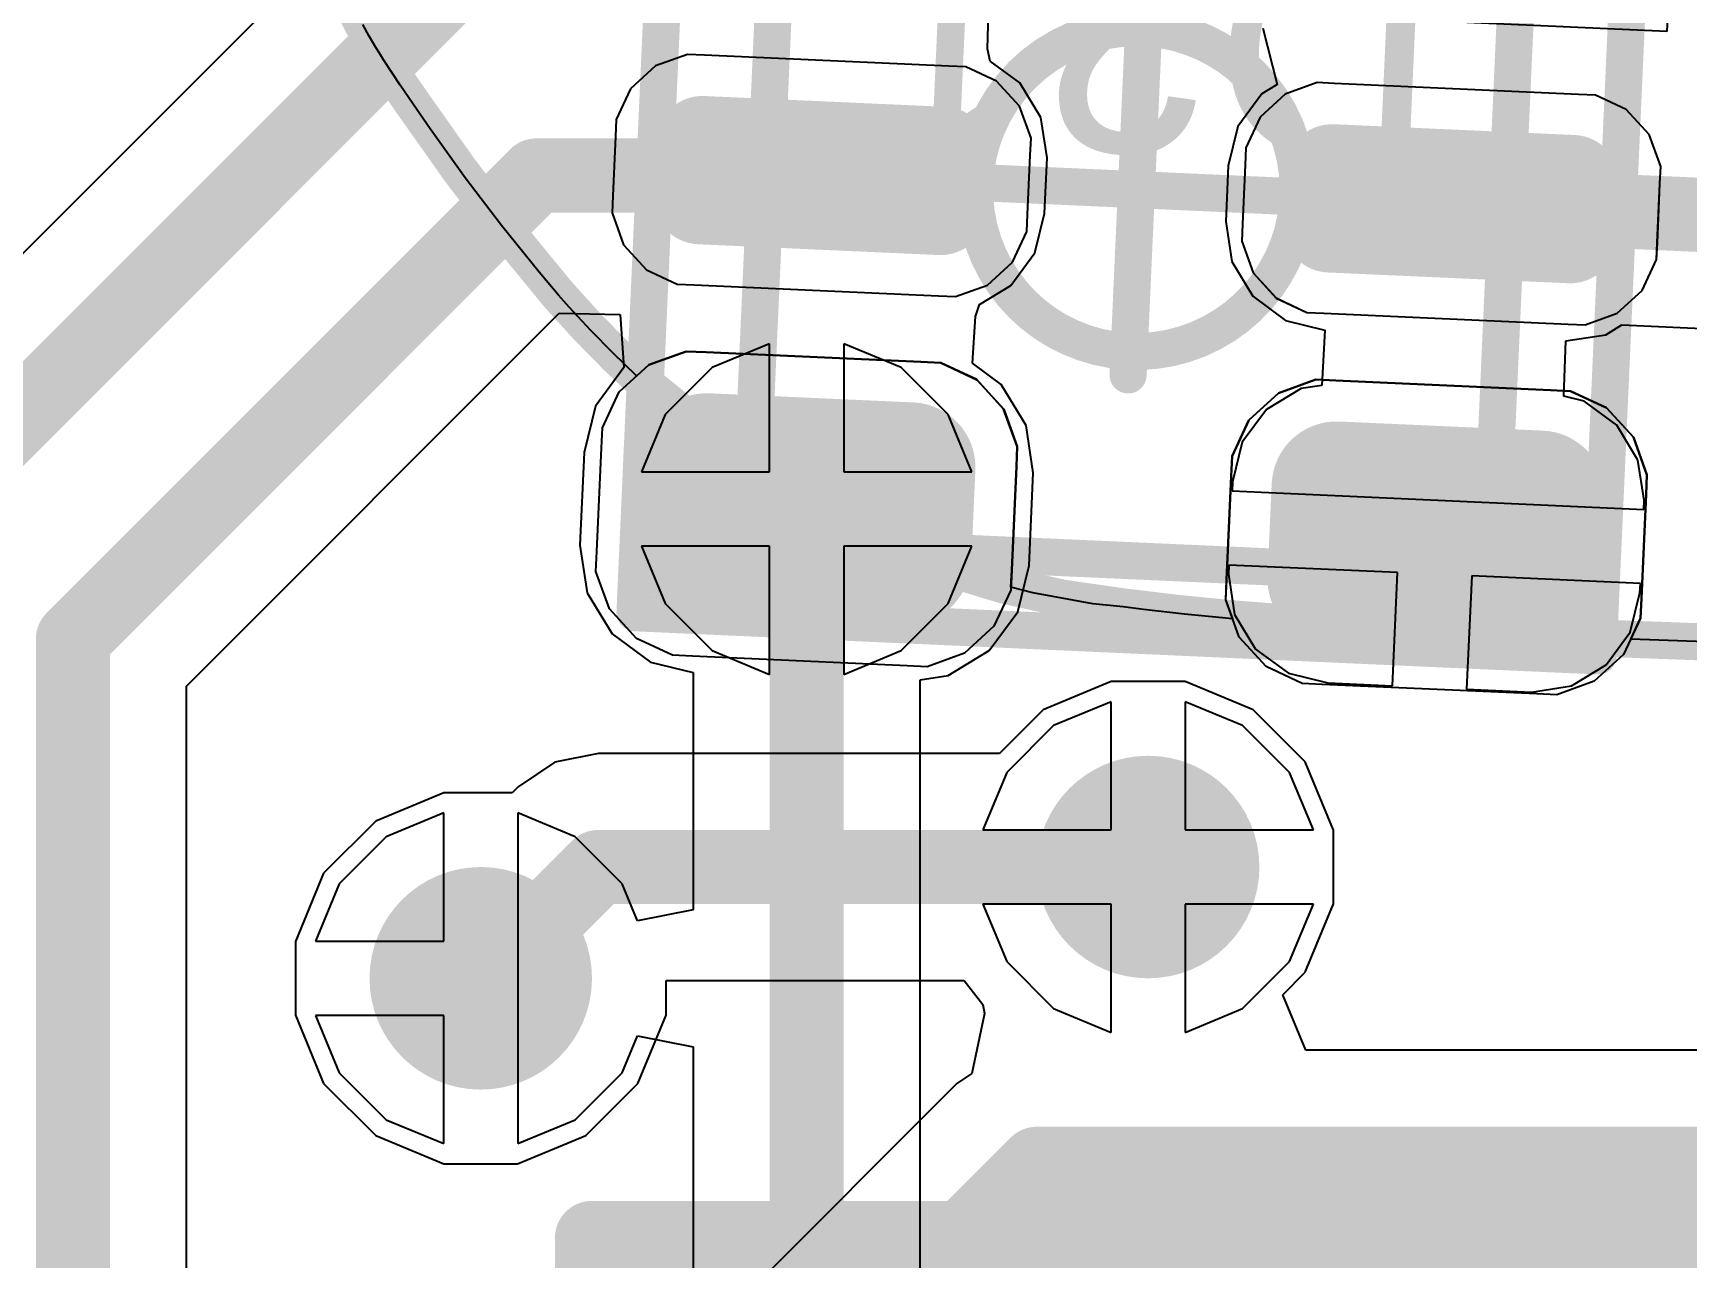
# Model space of a CAD drawing. Header units: inches. Extents: x -52 to 109, y 0 to 35.
# Drawn here: x 24.093 to 28.553, y 13.546 to 16.848 of the extents above; entities that cross this region are included whole.
import ezdxf

# ---------------------------------------------------------------- set-up
doc = ezdxf.new("R2010")
doc.units = ezdxf.units.IN
for name, color, linetype in [('Bottom Courtyard', 56, 'Continuous'), ('Bottom Layer', 5, 'Continuous'), ('Mechanical 1', 6, 'Continuous'), ('Mechanical 4', 56, 'Continuous'), ('Top Component Outline', 56, 'Continuous'), ('Top Courtyard', 56, 'Continuous'), ('Top Layer', 1, 'Continuous'), ('Top Overlay', 2, 'Continuous'), ('Top Paste', 8, 'Continuous'), ('Top Solder', 216, 'Continuous'), ('Via Holes', 16, 'Continuous')]:
    doc.layers.add(name, color=color, linetype=linetype)
doc.styles.add('Arial', font='', dxfattribs={"height": 0.2})
doc.styles.get('Arial').set_extended_font_data('Arial')

# ---------------------------------------------------------------- blocks, each defined once
blk = doc.blocks.new('APA_RGB_LED_2020_354')
at = {"layer": 'Top Layer'}
h = blk.add_hatch(color=1, dxfattribs=at)
edge = h.paths.add_edge_path()
edge.add_arc((-1.125, 1.025), 0.125, 90, 180)
edge.add_line((-1.25, 1.025), (-1.25, 0.775))
edge.add_arc((-1.125, 0.775), 0.125, 180, 270)
edge.add_line((-1.125, 0.65), (-0.575, 0.65))
edge.add_arc((-0.575, 0.775), 0.125, 270, 360)
edge.add_line((-0.45, 0.775), (-0.45, 1.025))
edge.add_arc((-0.575, 1.025), 0.125, 0, 90)
edge.add_line((-0.575, 1.15), (-1.125, 1.15))
h = blk.add_hatch(color=1, dxfattribs=at)
edge = h.paths.add_edge_path()
edge.add_arc((0.575, 1.025), 0.125, 90, 180)
edge.add_line((0.45, 1.025), (0.45, 0.775))
edge.add_arc((0.575, 0.775), 0.125, 180, 270)
edge.add_line((0.575, 0.65), (1.125, 0.65))
edge.add_arc((1.125, 0.775), 0.125, 270, 360)
edge.add_line((1.25, 0.775), (1.25, 1.025))
edge.add_arc((1.125, 1.025), 0.125, 0, 90)
edge.add_line((1.125, 1.15), (0.575, 1.15))
h = blk.add_hatch(color=1, dxfattribs=at)
edge = h.paths.add_edge_path()
edge.add_arc((-1.175, 0.075), 0.075, 90, 180)
edge.add_line((-1.25, 0.075), (-1.25, -0.075))
edge.add_arc((-1.175, -0.075), 0.075, 180, 270)
edge.add_line((-1.175, -0.15), (-0.525, -0.15))
edge.add_arc((-0.525, -0.075), 0.075, 270, 360)
edge.add_line((-0.45, -0.075), (-0.45, 0.075))
edge.add_arc((-0.525, 0.075), 0.075, 0, 90)
edge.add_line((-0.525, 0.15), (-1.175, 0.15))
h = blk.add_hatch(color=1, dxfattribs=at)
edge = h.paths.add_edge_path()
edge.add_arc((0.525, 0.075), 0.075, 90, 180)
edge.add_line((0.45, 0.075), (0.45, -0.075))
edge.add_arc((0.525, -0.075), 0.075, 180, 270)
edge.add_line((0.525, -0.15), (1.175, -0.15))
edge.add_arc((1.175, -0.075), 0.075, 270, 360)
edge.add_line((1.25, -0.075), (1.25, 0.075))
edge.add_arc((1.175, 0.075), 0.075, 0, 90)
edge.add_line((1.175, 0.15), (0.525, 0.15))
blk.add_hatch(color=1, dxfattribs=at).paths.add_polyline_path([(-1.25, -0.65), (-0.45, -0.65), (-0.45, -1.15), (-1.25, -1.15)])
h = blk.add_hatch(color=1, dxfattribs=at)
edge = h.paths.add_edge_path()
edge.add_arc((0.575, -0.775), 0.125, 90, 180)
edge.add_line((0.45, -0.775), (0.45, -1.025))
edge.add_arc((0.575, -1.025), 0.125, 180, 270)
edge.add_line((0.575, -1.15), (1.125, -1.15))
edge.add_arc((1.125, -1.025), 0.125, 270, 360)
edge.add_line((1.25, -1.025), (1.25, -0.775))
edge.add_arc((1.125, -0.775), 0.125, 0, 90)
edge.add_line((1.125, -0.65), (0.575, -0.65))
at = {"layer": 'Top Paste'}
h = blk.add_hatch(color=8, dxfattribs=at)
edge = h.paths.add_edge_path()
edge.add_arc((-1.125, 1.025), 0.125, 90, 180)
edge.add_line((-1.25, 1.025), (-1.25, 0.775))
edge.add_arc((-1.125, 0.775), 0.125, 180, 270)
edge.add_line((-1.125, 0.65), (-0.575, 0.65))
edge.add_arc((-0.575, 0.775), 0.125, 270, 360)
edge.add_line((-0.45, 0.775), (-0.45, 1.025))
edge.add_arc((-0.575, 1.025), 0.125, 0, 90)
edge.add_line((-0.575, 1.15), (-1.125, 1.15))
h = blk.add_hatch(color=8, dxfattribs=at)
edge = h.paths.add_edge_path()
edge.add_arc((0.575, 1.025), 0.125, 90, 180)
edge.add_line((0.45, 1.025), (0.45, 0.775))
edge.add_arc((0.575, 0.775), 0.125, 180, 270)
edge.add_line((0.575, 0.65), (1.125, 0.65))
edge.add_arc((1.125, 0.775), 0.125, 270, 360)
edge.add_line((1.25, 0.775), (1.25, 1.025))
edge.add_arc((1.125, 1.025), 0.125, 0, 90)
edge.add_line((1.125, 1.15), (0.575, 1.15))
h = blk.add_hatch(color=8, dxfattribs=at)
edge = h.paths.add_edge_path()
edge.add_arc((-1.175, 0.075), 0.075, 90, 180)
edge.add_line((-1.25, 0.075), (-1.25, -0.075))
edge.add_arc((-1.175, -0.075), 0.075, 180, 270)
edge.add_line((-1.175, -0.15), (-0.525, -0.15))
edge.add_arc((-0.525, -0.075), 0.075, 270, 360)
edge.add_line((-0.45, -0.075), (-0.45, 0.075))
edge.add_arc((-0.525, 0.075), 0.075, 0, 90)
edge.add_line((-0.525, 0.15), (-1.175, 0.15))
h = blk.add_hatch(color=8, dxfattribs=at)
edge = h.paths.add_edge_path()
edge.add_arc((0.525, 0.075), 0.075, 90, 180)
edge.add_line((0.45, 0.075), (0.45, -0.075))
edge.add_arc((0.525, -0.075), 0.075, 180, 270)
edge.add_line((0.525, -0.15), (1.175, -0.15))
edge.add_arc((1.175, -0.075), 0.075, 270, 360)
edge.add_line((1.25, -0.075), (1.25, 0.075))
edge.add_arc((1.175, 0.075), 0.075, 0, 90)
edge.add_line((1.175, 0.15), (0.525, 0.15))
blk.add_hatch(color=8, dxfattribs=at).paths.add_polyline_path([(-1.25, -0.65), (-0.45, -0.65), (-0.45, -1.15), (-1.25, -1.15)])
h = blk.add_hatch(color=8, dxfattribs=at)
edge = h.paths.add_edge_path()
edge.add_arc((0.575, -0.775), 0.125, 90, 180)
edge.add_line((0.45, -0.775), (0.45, -1.025))
edge.add_arc((0.575, -1.025), 0.125, 180, 270)
edge.add_line((0.575, -1.15), (1.125, -1.15))
edge.add_arc((1.125, -1.025), 0.125, 270, 360)
edge.add_line((1.25, -1.025), (1.25, -0.775))
edge.add_arc((1.125, -0.775), 0.125, 0, 90)
edge.add_line((1.125, -0.65), (0.575, -0.65))
at = {"layer": 'Top Solder'}
h = blk.add_hatch(color=216, dxfattribs=at)
edge = h.paths.add_edge_path()
edge.add_arc((-1.125, 1.025), 0.175, 90, 180)
edge.add_line((-1.3, 1.025), (-1.3, 0.775))
edge.add_arc((-1.125, 0.775), 0.175, 180, 270)
edge.add_line((-1.125, 0.6), (-0.575, 0.6))
edge.add_arc((-0.575, 0.775), 0.175, 270, 360)
edge.add_line((-0.4, 0.775), (-0.4, 1.025))
edge.add_arc((-0.575, 1.025), 0.175, 0, 90)
edge.add_line((-0.575, 1.2), (-1.125, 1.2))
h = blk.add_hatch(color=216, dxfattribs=at)
edge = h.paths.add_edge_path()
edge.add_arc((0.575, 1.025), 0.175, 90, 180)
edge.add_line((0.4, 1.025), (0.4, 0.775))
edge.add_arc((0.575, 0.775), 0.175, 180, 270)
edge.add_line((0.575, 0.6), (1.125, 0.6))
edge.add_arc((1.125, 0.775), 0.175, 270, 360)
edge.add_line((1.3, 0.775), (1.3, 1.025))
edge.add_arc((1.125, 1.025), 0.175, 0, 90)
edge.add_line((1.125, 1.2), (0.575, 1.2))
h = blk.add_hatch(color=216, dxfattribs=at)
edge = h.paths.add_edge_path()
edge.add_arc((-1.175, 0.075), 0.125, 90, 180)
edge.add_line((-1.3, 0.075), (-1.3, -0.075))
edge.add_arc((-1.175, -0.075), 0.125, 180, 270)
edge.add_line((-1.175, -0.2), (-0.525, -0.2))
edge.add_arc((-0.525, -0.075), 0.125, 270, 360)
edge.add_line((-0.4, -0.075), (-0.4, 0.075))
edge.add_arc((-0.525, 0.075), 0.125, 0, 90)
edge.add_line((-0.525, 0.2), (-1.175, 0.2))
h = blk.add_hatch(color=216, dxfattribs=at)
edge = h.paths.add_edge_path()
edge.add_arc((0.525, 0.075), 0.125, 90, 180)
edge.add_line((0.4, 0.075), (0.4, -0.075))
edge.add_arc((0.525, -0.075), 0.125, 180, 270)
edge.add_line((0.525, -0.2), (1.175, -0.2))
edge.add_arc((1.175, -0.075), 0.125, 270, 360)
edge.add_line((1.3, -0.075), (1.3, 0.075))
edge.add_arc((1.175, 0.075), 0.125, 0, 90)
edge.add_line((1.175, 0.2), (0.525, 0.2))
blk.add_hatch(color=216, dxfattribs=at).paths.add_polyline_path([(-1.3, -0.6), (-0.4, -0.6), (-0.4, -1.2), (-1.3, -1.2)])
h = blk.add_hatch(color=216, dxfattribs=at)
edge = h.paths.add_edge_path()
edge.add_arc((0.575, -0.775), 0.175, 90, 180)
edge.add_line((0.4, -0.775), (0.4, -1.025))
edge.add_arc((0.575, -1.025), 0.175, 180, 270)
edge.add_line((0.575, -1.2), (1.125, -1.2))
edge.add_arc((1.125, -1.025), 0.175, 270, 360)
edge.add_line((1.3, -1.025), (1.3, -0.775))
edge.add_arc((1.125, -0.775), 0.175, 0, 90)
edge.add_line((1.125, -0.6), (0.575, -0.6))
at = {"layer": 'Top Component Outline'}
for points in [[(1, 1, 0.1, 0.1, 0), (-1, 1, 0.1, 0.1, 0)], [(-1, 1, 0.1, 0.1, 0), (-1, -1, 0.1, 0.1, 0)], [(1, 1, 0.1, 0.1, 0), (1, -1, 0.1, 0.1, 0)], [(1, -1, 0.1, 0.1, 0), (-1, -1, 0.1, 0.1, 0)]]:
    blk.add_lwpolyline(points, format="xyseb", dxfattribs=at)
for points in [[(-1.025, 1, 0.05, 0.05, 1), (-0.975, 1, 0.05, 0.05, 1)], [(-1.025, 1, 0.05, 0.05, 1), (-0.975, 1, 0.05, 0.05, 1)], [(0.975, 1, 0.05, 0.05, 1), (1.025, 1, 0.05, 0.05, 1)], [(0.975, 1, 0.05, 0.05, 1), (1.025, 1, 0.05, 0.05, 1)], [(-1.025, -1, 0.05, 0.05, 1), (-0.975, -1, 0.05, 0.05, 1)], [(-1.025, -1, 0.05, 0.05, 1), (-0.975, -1, 0.05, 0.05, 1)], [(0.975, -1, 0.05, 0.05, 1), (1.025, -1, 0.05, 0.05, 1)], [(0.975, -1, 0.05, 0.05, 1), (1.025, -1, 0.05, 0.05, 1)]]:
    blk.add_lwpolyline(points, format="xyseb", close=True, dxfattribs=at)
at = {"layer": 'Top Courtyard'}
for points in [[(-1.3, 1.2, 0.1, 0.1, 0), (-1.3, -1.2, 0.1, 0.1, 0)], [(1.3, 1.2, 0.1, 0.1, 0), (-1.3, 1.2, 0.1, 0.1, 0)], [(1.3, 1.2, 0.1, 0.1, 0), (1.3, -1.2, 0.1, 0.1, 0)], [(0, 0.5, 0.1, 0.1, 0), (0, -0.5, 0.1, 0.1, 0)], [(0.5, 0, 0.1, 0.1, 0), (-0.5, 0, 0.1, 0.1, 0)], [(1.3, -1.2, 0.1, 0.1, 0), (-1.3, -1.2, 0.1, 0.1, 0)]]:
    blk.add_lwpolyline(points, format="xyseb", dxfattribs=at)
for points in [[(-1.325, 1.2, 0.05, 0.05, 1), (-1.275, 1.2, 0.05, 0.05, 1)], [(-1.325, 1.2, 0.05, 0.05, 1), (-1.275, 1.2, 0.05, 0.05, 1)], [(1.275, 1.2, 0.05, 0.05, 1), (1.325, 1.2, 0.05, 0.05, 1)], [(1.275, 1.2, 0.05, 0.05, 1), (1.325, 1.2, 0.05, 0.05, 1)], [(-0.025, 0.5, 0.05, 0.05, 1), (0.025, 0.5, 0.05, 0.05, 1)], [(-0.525, 0, 0.05, 0.05, 1), (-0.475, 0, 0.05, 0.05, 1)], [(0.475, 0, 0.05, 0.05, 1), (0.525, 0, 0.05, 0.05, 1)], [(-0.025, -0.5, 0.05, 0.05, 1), (0.025, -0.5, 0.05, 0.05, 1)], [(-1.325, -1.2, 0.05, 0.05, 1), (-1.275, -1.2, 0.05, 0.05, 1)], [(-1.325, -1.2, 0.05, 0.05, 1), (-1.275, -1.2, 0.05, 0.05, 1)], [(1.275, -1.2, 0.05, 0.05, 1), (1.325, -1.2, 0.05, 0.05, 1)], [(1.275, -1.2, 0.05, 0.05, 1), (1.325, -1.2, 0.05, 0.05, 1)]]:
    blk.add_lwpolyline(points, format="xyseb", close=True, dxfattribs=at)
at = {"layer": 'Top Overlay'}
for p, q in [((-1.2929, 1.2689), (-1.1937, 1.31)), ((-1.1937, 1.31), (-1.14, 1.31)), ((-1.14, 1.31), (-1.14, 1.31)), ((-1.14, 1.31), (-0.56, 1.31)), ((-0.56, 1.31), (-0.5063, 1.31)), ((-0.5063, 1.31), (-0.4071, 1.2689)), ((0.4071, 1.2689), (0.5063, 1.31)), ((0.5063, 1.31), (0.56, 1.31)), ((0.56, 1.31), (0.56, 1.31)), ((0.56, 1.31), (1.14, 1.31)), ((1.14, 1.31), (1.1937, 1.31)), ((1.1937, 1.31), (1.2929, 1.2689)), ((-1.3689, 1.1929), (-1.2929, 1.2689)), ((-0.4071, 1.2689), (-0.3311, 1.1929)), ((0.3311, 1.1929), (0.4071, 1.2689)), ((1.2929, 1.2689), (1.3689, 1.1929)), ((-1.41, 1.0937), (-1.3689, 1.1929)), ((-0.3311, 1.1929), (-0.29, 1.0937)), ((0.29, 1.0937), (0.3311, 1.1929)), ((1.3689, 1.1929), (1.41, 1.0937)), ((-1.41, 1.04), (-1.41, 1.0937)), ((-0.29, 1.0937), (-0.29, 1.04)), ((0.29, 1.04), (0.29, 1.0937)), ((1.41, 1.0937), (1.41, 1.04)), ((-1.41, 0.76), (-1.41, 1.04)), ((-0.29, 1.04), (-0.29, 1.04)), ((-0.29, 1.04), (-0.29, 0.76)), ((0.29, 0.76), (0.29, 1.04)), ((1.41, 1.04), (1.41, 1.04)), ((1.41, 1.04), (1.41, 0.76)), ((-1.41, 0.76), (-1.41, 0.76)), ((-1.41, 0.7063), (-1.41, 0.76)), ((-0.29, 0.76), (-0.29, 0.7063)), ((0.29, 0.76), (0.29, 0.76)), ((0.29, 0.7063), (0.29, 0.76)), ((1.41, 0.76), (1.41, 0.7063)), ((-1.3689, 0.6071), (-1.41, 0.7063)), ((-0.29, 0.7063), (-0.3311, 0.6071)), ((0.3311, 0.6071), (0.29, 0.7063)), ((1.41, 0.7063), (1.3689, 0.6071)), ((-1.2929, 0.5311), (-1.3689, 0.6071)), ((-0.3311, 0.6071), (-0.4071, 0.5311)), ((0.4071, 0.5311), (0.3311, 0.6071)), ((1.3689, 0.6071), (1.2929, 0.5311)), ((-1.1937, 0.49), (-1.2929, 0.5311)), ((-0.4071, 0.5311), (-0.5063, 0.49)), ((0.5063, 0.49), (0.4071, 0.5311)), ((1.2929, 0.5311), (1.1937, 0.49)), ((-1.14, 0.49), (-1.1937, 0.49)), ((-0.56, 0.49), (-1.14, 0.49)), ((-0.5063, 0.49), (-0.56, 0.49)), ((-0.56, 0.49), (-0.56, 0.49)), ((0.56, 0.49), (0.5063, 0.49)), ((1.14, 0.49), (0.56, 0.49)), ((1.1937, 0.49), (1.14, 0.49)), ((1.14, 0.49), (1.14, 0.49)), ((-1.3103, 0.275), (-1.375, 0.2103)), ((-1.2258, 0.31), (-1.3103, 0.275)), ((-1.18, 0.31), (-1.2258, 0.31)), ((-0.52, 0.31), (-1.18, 0.31)), ((-0.4742, 0.31), (-0.52, 0.31)), ((-0.52, 0.31), (-0.52, 0.31)), ((-0.3897, 0.275), (-0.4742, 0.31)), ((-0.325, 0.2103), (-0.3897, 0.275)), ((0.3897, 0.275), (0.325, 0.2103)), ((0.4743, 0.31), (0.3897, 0.275)), ((0.52, 0.31), (0.4743, 0.31)), ((1.18, 0.31), (0.52, 0.31)), ((1.2258, 0.31), (1.18, 0.31)), ((1.18, 0.31), (1.18, 0.31)), ((1.3103, 0.275), (1.2258, 0.31)), ((1.375, 0.2103), (1.3103, 0.275)), ((-1.375, 0.2103), (-1.41, 0.1258)), ((-0.29, 0.1258), (-0.325, 0.2103)), ((0.325, 0.2103), (0.29, 0.1258)), ((1.41, 0.1258), (1.375, 0.2103)), ((-1.41, 0.1258), (-1.41, 0.08)), ((-0.29, 0.08), (-0.29, 0.1258)), ((0.29, 0.1258), (0.29, 0.08)), ((1.41, 0.08), (1.41, 0.1258)), ((-1.41, 0.08), (-1.41, -0.08)), ((-1.41, 0.08), (-1.41, 0.08)), ((-0.29, -0.08), (-0.29, 0.08)), ((0.29, 0.08), (0.29, -0.08)), ((0.29, 0.08), (0.29, 0.08)), ((1.41, -0.08), (1.41, 0.08)), ((-1.41, -0.08), (-1.41, -0.1257)), ((-0.29, -0.1257), (-0.29, -0.08)), ((-0.29, -0.08), (-0.29, -0.08)), ((0.29, -0.08), (0.29, -0.1257)), ((1.41, -0.1257), (1.41, -0.08)), ((1.41, -0.08), (1.41, -0.08)), ((-1.41, -0.1257), (-1.375, -0.2103)), ((-0.325, -0.2103), (-0.29, -0.1257)), ((0.29, -0.1257), (0.325, -0.2103)), ((1.375, -0.2103), (1.41, -0.1257)), ((-1.375, -0.2103), (-1.3103, -0.275)), ((-0.3897, -0.275), (-0.325, -0.2103)), ((0.325, -0.2103), (0.3897, -0.275)), ((1.3103, -0.275), (1.375, -0.2103)), ((-1.3103, -0.275), (-1.2258, -0.31)), ((-1.2258, -0.31), (-1.18, -0.31)), ((-1.18, -0.31), (-1.18, -0.31)), ((-1.18, -0.31), (-0.52, -0.31)), ((-0.52, -0.31), (-0.4742, -0.31)), ((-0.4742, -0.31), (-0.3897, -0.275)), ((0.3897, -0.275), (0.4743, -0.31)), ((0.4743, -0.31), (0.52, -0.31)), ((0.52, -0.31), (0.52, -0.31)), ((0.52, -0.31), (1.18, -0.31)), ((1.18, -0.31), (1.2258, -0.31)), ((1.2258, -0.31), (1.3103, -0.275)), ((-1.41, -1.31), (-1.41, -0.49)), ((-1.41, -0.49), (-0.29, -0.49)), ((-0.29, -0.49), (-0.29, -1.31)), ((0.4071, -0.5311), (0.5063, -0.49)), ((0.5063, -0.49), (0.56, -0.49)), ((0.56, -0.49), (0.56, -0.49)), ((0.56, -0.49), (1.14, -0.49)), ((1.14, -0.49), (1.1937, -0.49)), ((1.1937, -0.49), (1.2929, -0.5311)), ((0.3311, -0.6071), (0.4071, -0.5311)), ((1.2929, -0.5311), (1.3689, -0.6071)), ((0.29, -0.7063), (0.3311, -0.6071)), ((1.3689, -0.6071), (1.41, -0.7063)), ((0.29, -0.76), (0.29, -0.7063)), ((1.41, -0.7063), (1.41, -0.76)), ((0.29, -1.04), (0.29, -0.76)), ((1.41, -0.76), (1.41, -0.76)), ((1.41, -0.76), (1.41, -1.04)), ((0.29, -1.04), (0.29, -1.04)), ((0.29, -1.0937), (0.29, -1.04)), ((1.41, -1.04), (1.41, -1.0937)), ((0.3311, -1.1929), (0.29, -1.0937)), ((1.41, -1.0937), (1.3689, -1.1929)), ((0.4071, -1.2689), (0.3311, -1.1929)), ((1.3689, -1.1929), (1.2929, -1.2689)), ((0.5063, -1.31), (0.4071, -1.2689)), ((1.2929, -1.2689), (1.1937, -1.31)), ((-0.29, -1.31), (-1.41, -1.31)), ((0.56, -1.31), (0.5063, -1.31)), ((1.14, -1.31), (0.56, -1.31)), ((1.1937, -1.31), (1.14, -1.31)), ((1.14, -1.31), (1.14, -1.31))]:
    blk.add_line(p, q, dxfattribs=at)
at = {"layer": 'Top Courtyard', "style": 'Arial'}
blk.add_text('D21', height=0.6, dxfattribs=at).set_placement((-0.8, -0.7))
blk = doc.blocks.new('SMDHDRV10P127_2X5_615X330X560B_B_448')
at = {"layer": 'Bottom Courtyard'}
for points in [[(-3.5, -4.5, 0.2, 0.2, 0), (-3.5, 4.5, 0.2, 0.2, 0)], [(3.5, -4.5, 0.2, 0.2, 0), (-3.5, -4.5, 0.2, 0.2, 0)]]:
    blk.add_lwpolyline(points, format="xyseb", dxfattribs=at)
blk.add_lwpolyline([(-3.55, -4.5, 0.1, 0.1, 1), (-3.45, -4.5, 0.1, 0.1, 1)], format="xyseb", close=True, dxfattribs=at)
blk.add_lwpolyline([(-3.55, -4.5, 0.1, 0.1, 1), (-3.45, -4.5, 0.1, 0.1, 1)], format="xyseb", close=True, dxfattribs=at)

msp = doc.modelspace()

# ---------------------------------------------------------------- hatches: boundary and pattern name
at = {"layer": 'Bottom Layer'}
h = msp.add_hatch(color=5, dxfattribs=at)
edge = h.paths.add_edge_path()
edge.add_arc((26.1789, 15.5652), 0.3, 0, 360)
h = msp.add_hatch(color=5, dxfattribs=at)
edge = h.paths.add_edge_path()
edge.add_arc((27.1, 14.6), 0.3, 0, 360)
h = msp.add_hatch(color=5, dxfattribs=at)
edge = h.paths.add_edge_path()
edge.add_arc((25.3, 14.3), 0.3, 0, 360)
at = {"layer": 'Top Layer'}
h = msp.add_hatch(color=1, dxfattribs=at)
edge = h.paths.add_edge_path()
edge.add_arc((26.1789, 15.5652), 0.3, 0, 360)
h = msp.add_hatch(color=1, dxfattribs=at)
edge = h.paths.add_edge_path()
edge.add_arc((27.1, 14.6), 0.3, 0, 360)
h = msp.add_hatch(color=1, dxfattribs=at)
edge = h.paths.add_edge_path()
edge.add_arc((25.3, 14.3), 0.3, 0, 360)
at = {"layer": 'Via Holes'}
h = msp.add_hatch(color=7, dxfattribs=at)
edge = h.paths.add_edge_path()
edge.add_arc((26.1789, 15.5652), 0.15, 0, 360)
h = msp.add_hatch(color=7, dxfattribs=at)
edge = h.paths.add_edge_path()
edge.add_arc((27.1, 14.6), 0.15, 0, 360)
h = msp.add_hatch(color=7, dxfattribs=at)
edge = h.paths.add_edge_path()
edge.add_arc((25.3, 14.3), 0.15, 0, 360)

# ---------------------------------------------------------------- linework, layer by layer
at = {"layer": 'Bottom Layer'}
for p, q in [((26.0789, 16.0108), (25.924, 15.9467)), ((26.0789, 15.6652), (26.0789, 16.0108)), ((26.4338, 15.9467), (26.2789, 16.0108)), ((26.2789, 16.0108), (26.2789, 15.6652)), ((25.924, 15.9467), (25.7974, 15.8201)), ((26.5603, 15.8201), (26.4338, 15.9467)), ((25.7974, 15.8201), (25.7332, 15.6652)), ((26.6245, 15.6652), (26.5603, 15.8201)), ((25.7332, 15.6652), (26.0789, 15.6652)), ((26.2789, 15.6652), (26.6245, 15.6652)), ((26.0789, 15.4652), (25.7332, 15.4652)), ((25.7332, 15.4652), (25.7974, 15.3103)), ((26.0789, 15.1195), (26.0789, 15.4652)), ((26.6245, 15.4652), (26.2789, 15.4652)), ((26.2789, 15.4652), (26.2789, 15.1195)), ((26.5603, 15.3103), (26.6245, 15.4652)), ((25.7974, 15.3103), (25.924, 15.1837)), ((26.4338, 15.1837), (26.5603, 15.3103)), ((25.924, 15.1837), (26.0789, 15.1195)), ((26.2789, 15.1195), (26.4338, 15.1837)), ((27.0005, 15.1), (26.8168, 15.0239)), ((27.1995, 15.1), (27.0005, 15.1)), ((27.3832, 15.0239), (27.1995, 15.1)), ((26.8168, 15.0239), (26.6988, 14.9059)), ((27.5239, 14.8832), (27.3832, 15.0239)), ((25.6172, 14.9059), (25.5001, 14.8826)), ((26.6988, 14.9059), (25.6172, 14.9059)), ((25.6172, 14.9059), (25.6172, 14.9059)), ((25.5001, 14.8826), (25.4009, 14.8163)), ((27.6, 14.6995), (27.5239, 14.8832)), ((25.4009, 14.8163), (25.3846, 14.8)), ((25.4009, 14.8163), (25.4009, 14.8163)), ((25.2005, 14.8), (25.0168, 14.7239)), ((25.3846, 14.8), (25.2005, 14.8)), ((25.0168, 14.7239), (24.8761, 14.5832)), ((27.6, 14.5005), (27.6, 14.6995)), ((24.8761, 14.5832), (24.8, 14.3995)), ((27.5239, 14.3168), (27.6, 14.5005)), ((24.8, 14.3995), (24.8, 14.2005)), ((25.8, 14.2005), (25.8, 14.2941)), ((25.8, 14.2941), (26.6037, 14.2941)), ((26.6037, 14.2941), (26.6541, 14.2298)), ((27.463, 14.2559), (27.5239, 14.3168)), ((26.6541, 14.2298), (26.6589, 14.2053)), ((27.5251, 14.1059), (27.463, 14.2559)), ((24.8, 14.2005), (24.8761, 14.0168)), ((25.7239, 14.0168), (25.8, 14.2005)), ((26.6589, 14.2053), (26.6244, 14.0435)), ((28.8733, 14.1059), (27.5251, 14.1059)), ((24.8761, 14.0168), (25.0168, 13.8761)), ((25.5832, 13.8761), (25.7239, 14.0168)), ((26.5837, 14.0163), (25.8837, 13.3163)), ((26.6244, 14.0435), (26.5837, 14.0163)), ((26.5837, 14.0163), (26.5837, 14.0163)), ((25.0168, 13.8761), (25.2005, 13.8)), ((25.3995, 13.8), (25.5832, 13.8761)), ((25.2005, 13.8), (25.3995, 13.8))]:
    msp.add_line(p, q, dxfattribs=at)
for points in [[(25.3172, 14.3, 0.2, 0.2, 0), (25.6172, 14.6, 0.2, 0.2, 0)], [(25.6172, 14.6, 0.2, 0.2, 0), (27.1, 14.6, 0.2, 0.2, 0)], [(25.3, 14.3, 0.2, 0.2, 0), (25.3172, 14.3, 0.2, 0.2, 0)], [(26.1, 13.1, 0.2, 0.2, 0), (26.8, 13.8, 0.2, 0.2, 0)], [(26.8, 13.8, 0.2, 0.2, 0), (29, 13.8, 0.2, 0.2, 0)]]:
    msp.add_lwpolyline(points, format="xyseb", dxfattribs=at)
for points in [[(25.5672, 14.6, 0.1, 0.1, 1), (25.6672, 14.6, 0.1, 0.1, 1)], [(25.5672, 14.6, 0.1, 0.1, 1), (25.6672, 14.6, 0.1, 0.1, 1)], [(27.05, 14.6, 0.1, 0.1, 1), (27.15, 14.6, 0.1, 0.1, 1)], [(25.25, 14.3, 0.1, 0.1, 1), (25.35, 14.3, 0.1, 0.1, 1)], [(25.2672, 14.3, 0.1, 0.1, 1), (25.3672, 14.3, 0.1, 0.1, 1)], [(25.2672, 14.3, 0.1, 0.1, 1), (25.3672, 14.3, 0.1, 0.1, 1)], [(26.75, 13.8, 0.1, 0.1, 1), (26.85, 13.8, 0.1, 0.1, 1)], [(26.75, 13.8, 0.1, 0.1, 1), (26.85, 13.8, 0.1, 0.1, 1)]]:
    msp.add_lwpolyline(points, format="xyseb", close=True, dxfattribs=at)
at = {"layer": 'Mechanical 1'}
for points in [[(26.665, 16.5933, 0.1, 0.1, -0.303346), (27.0683, 16.8627, 0.1, 0.1, 0)], [(27.0683, 16.8627, 0.1, 0.1, -0.198913), (27.3769, 16.7349, 0.1, 0.1, 0)], [(27.3769, 16.7349, 0.1, 0.1, -0.198912), (27.5048, 16.4262, 0.1, 0.1, 0)], [(26.7596, 16.1176, 0.1, 0.1, -0.303347), (26.665, 16.5933, 0.1, 0.1, 0)], [(27.5048, 16.4262, 0.1, 0.1, -0.303347), (27.2353, 16.023, 0.1, 0.1, 0)], [(27.2353, 16.023, 0.1, 0.1, -0.303347), (26.7596, 16.1176, 0.1, 0.1, 0)]]:
    msp.add_lwpolyline(points, format="xyseb", dxfattribs=at)
for points in [[(27.0433, 16.8627, 0.05, 0.05, 1), (27.0933, 16.8627, 0.05, 0.05, 1)], [(27.0433, 16.8627, 0.05, 0.05, 1), (27.0933, 16.8627, 0.05, 0.05, 1)], [(27.3519, 16.7349, 0.05, 0.05, 1), (27.4019, 16.7349, 0.05, 0.05, 1)], [(27.3519, 16.7349, 0.05, 0.05, 1), (27.4019, 16.7349, 0.05, 0.05, 1)], [(26.64, 16.5933, 0.05, 0.05, 1), (26.69, 16.5933, 0.05, 0.05, 1)], [(26.64, 16.5933, 0.05, 0.05, 1), (26.69, 16.5933, 0.05, 0.05, 1)], [(27.4798, 16.4262, 0.05, 0.05, 1), (27.5298, 16.4262, 0.05, 0.05, 1)], [(27.4798, 16.4262, 0.05, 0.05, 1), (27.5298, 16.4262, 0.05, 0.05, 1)], [(26.7346, 16.1176, 0.05, 0.05, 1), (26.7846, 16.1176, 0.05, 0.05, 1)], [(26.7346, 16.1176, 0.05, 0.05, 1), (26.7846, 16.1176, 0.05, 0.05, 1)], [(27.2103, 16.023, 0.05, 0.05, 1), (27.2603, 16.023, 0.05, 0.05, 1)], [(27.2103, 16.023, 0.05, 0.05, 1), (27.2603, 16.023, 0.05, 0.05, 1)]]:
    msp.add_lwpolyline(points, format="xyseb", close=True, dxfattribs=at)
at = {"layer": 'Mechanical 4'}
for points in [[(25.0267, 16.7938, 0.1, 0.1, -0.026847), (24.9574, 16.9198, 0.1, 0.1, 0)], [(25.1176, 16.6567, 0.1, 0.1, -0.015495), (25.0267, 16.7938, 0.1, 0.1, 0)], [(25.5101, 16.1418, 0.1, 0.1, -0.027124), (25.1176, 16.6567, 0.1, 0.1, 0)], [(25.7508, 15.8971, 0.1, 0.1, -0.029541), (25.5101, 16.1418, 0.1, 0.1, 0)], [(26.4002, 15.4678, 0.1, 0.1, -0.073759), (25.7508, 15.8971, 0.1, 0.1, 0)], [(27.0325, 15.3014, 0.1, 0.1, -0.076801), (26.4002, 15.4678, 0.1, 0.1, 0)], [(27.476, 15.2577, 0.1, 0.1, -0.015964), (27.0325, 15.3014, 0.1, 0.1, 0)], [(28.031, 15.2278, 0.1, 0.1, -0.007044), (27.476, 15.2577, 0.1, 0.1, 0)], [(28.031, 15.2278, 0.1, 0.1, 0), (28.7174, 15.2024, 0.1, 0.1, 0)]]:
    msp.add_lwpolyline(points, format="xyseb", dxfattribs=at)
for points in [[(25.0017, 16.7938, 0.05, 0.05, 1), (25.0517, 16.7938, 0.05, 0.05, 1)], [(25.0017, 16.7938, 0.05, 0.05, 1), (25.0517, 16.7938, 0.05, 0.05, 1)], [(25.0926, 16.6567, 0.05, 0.05, 1), (25.1426, 16.6567, 0.05, 0.05, 1)], [(25.0926, 16.6567, 0.05, 0.05, 1), (25.1426, 16.6567, 0.05, 0.05, 1)], [(25.4851, 16.1418, 0.05, 0.05, 1), (25.5351, 16.1418, 0.05, 0.05, 1)], [(25.4851, 16.1418, 0.05, 0.05, 1), (25.5351, 16.1418, 0.05, 0.05, 1)], [(25.7258, 15.8971, 0.05, 0.05, 1), (25.7758, 15.8971, 0.05, 0.05, 1)], [(25.7258, 15.8971, 0.05, 0.05, 1), (25.7758, 15.8971, 0.05, 0.05, 1)], [(26.3752, 15.4678, 0.05, 0.05, 1), (26.4252, 15.4678, 0.05, 0.05, 1)], [(26.3752, 15.4678, 0.05, 0.05, 1), (26.4252, 15.4678, 0.05, 0.05, 1)], [(27.0075, 15.3014, 0.05, 0.05, 1), (27.0575, 15.3014, 0.05, 0.05, 1)], [(27.0075, 15.3014, 0.05, 0.05, 1), (27.0575, 15.3014, 0.05, 0.05, 1)], [(27.451, 15.2577, 0.05, 0.05, 1), (27.501, 15.2577, 0.05, 0.05, 1)], [(27.451, 15.2577, 0.05, 0.05, 1), (27.501, 15.2577, 0.05, 0.05, 1)], [(28.006, 15.2278, 0.05, 0.05, 1), (28.056, 15.2278, 0.05, 0.05, 1)], [(28.006, 15.2278, 0.05, 0.05, 1), (28.056, 15.2278, 0.05, 0.05, 1)]]:
    msp.add_lwpolyline(points, format="xyseb", close=True, dxfattribs=at)
at = {"layer": 'Top Layer'}
for p, q in [((25.3902, 17.5797), (23.5882, 15.7777)), ((26.6667, 16.8054), (26.6702, 16.9321)), ((27.4093, 16.8614), (27.4481, 16.7095)), ((26.6743, 16.7725), (26.6667, 16.8054)), ((26.7541, 16.7138), (26.6743, 16.7725)), ((26.8107, 16.6203), (26.7541, 16.7138)), ((27.4069, 16.6846), (27.3421, 16.5965)), ((27.4481, 16.7095), (27.4069, 16.6846)), ((26.8273, 16.5121), (26.8107, 16.6203)), ((27.3421, 16.5965), (27.316, 16.4902)), ((26.8205, 16.3623), (26.8273, 16.5121)), ((27.316, 16.4902), (27.3093, 16.3404)), ((26.7944, 16.256), (26.8205, 16.3623)), ((27.3093, 16.3404), (27.3258, 16.2322)), ((26.7296, 16.1679), (26.7944, 16.256)), ((27.3258, 16.2322), (27.3825, 16.1386)), ((26.6449, 16.1166), (26.7296, 16.1679)), ((26.6344, 16.0845), (26.6449, 16.1166)), ((27.3825, 16.1386), (27.4706, 16.0738)), ((24.5059, 15.0878), (25.5116, 16.0935)), ((25.5116, 16.0935), (25.6763, 16.0899)), ((25.6763, 16.0899), (25.6861, 15.9469)), ((26.6266, 15.958), (26.6344, 16.0845)), ((27.4706, 16.0738), (27.5768, 16.0477)), ((28.3343, 16.0352), (28.3777, 16.0614)), ((28.3777, 16.0614), (29.0368, 16.0319)), ((27.5768, 16.0477), (27.5688, 15.8985)), ((28.2209, 15.8693), (28.2262, 16.0186)), ((28.2262, 16.0186), (28.3343, 16.0352)), ((25.6861, 15.9469), (25.6096, 15.8427)), ((26.7037, 15.9013), (26.6266, 15.958)), ((26.7707, 15.7907), (26.7037, 15.9013)), ((27.5124, 15.8899), (27.4188, 15.8332)), ((27.5688, 15.8985), (27.5124, 15.8899)), ((25.6096, 15.8427), (25.5787, 15.7172)), ((28.2763, 15.8557), (28.2209, 15.8693)), ((28.3644, 15.7909), (28.2763, 15.8557)), ((26.7902, 15.6629), (26.7707, 15.7907)), ((27.4188, 15.8332), (27.354, 15.7451)), ((28.4211, 15.6973), (28.3644, 15.7909)), ((25.5787, 15.7172), (25.5675, 15.4674)), ((27.354, 15.7451), (27.3279, 15.6388)), ((26.779, 15.4132), (26.7902, 15.6629)), ((28.4376, 15.5891), (28.4211, 15.6973)), ((27.3279, 15.6388), (27.3268, 15.6139)), ((27.3268, 15.6139), (27.8816, 15.589)), ((27.8816, 15.589), (28.4365, 15.5642)), ((28.4365, 15.5642), (28.4376, 15.5891)), ((25.5675, 15.4674), (25.587, 15.3396)), ((26.7482, 15.2876), (26.779, 15.4132)), ((27.3179, 15.4141), (27.3167, 15.3891)), ((27.3167, 15.3891), (27.3333, 15.2809)), ((27.7728, 15.3937), (27.3179, 15.4141)), ((27.7591, 15.0886), (27.7728, 15.3937)), ((27.9726, 15.3847), (27.9589, 15.0797)), ((28.4275, 15.3644), (27.9726, 15.3847)), ((28.4264, 15.3394), (28.4275, 15.3644)), ((25.587, 15.3396), (25.654, 15.229)), ((28.4003, 15.2332), (28.4264, 15.3394)), ((26.6716, 15.1834), (26.7482, 15.2876)), ((27.3333, 15.2809), (27.3899, 15.1873)), ((25.654, 15.229), (25.7582, 15.1524)), ((28.3355, 15.145), (28.4003, 15.2332)), ((26.561, 15.1165), (26.6716, 15.1834)), ((27.3899, 15.1873), (27.4781, 15.1226)), ((25.7582, 15.1524), (25.873, 15.1242)), ((25.873, 15.1242), (25.873, 14.4846)), ((27.4781, 15.1226), (27.5843, 15.0964)), ((28.2419, 15.0884), (28.3355, 15.145)), ((24.5059, 6.3313), (24.5059, 15.0878)), ((26.4847, 15.1048), (26.561, 15.1165)), ((26.4847, 11.1478), (26.4847, 15.1048)), ((27.5843, 15.0964), (27.7591, 15.0886)), ((27.9589, 15.0797), (28.1337, 15.0718)), ((28.1337, 15.0718), (28.2419, 15.0884)), ((27, 15.0457), (26.8451, 14.9815)), ((27, 14.7), (27, 15.0457)), ((27.3549, 14.9815), (27.2, 15.0457)), ((27.2, 15.0457), (27.2, 14.7)), ((26.8451, 14.9815), (26.7185, 14.8549)), ((27.4815, 14.8549), (27.3549, 14.9815)), ((26.7185, 14.8549), (26.6543, 14.7)), ((27.5457, 14.7), (27.4815, 14.8549)), ((25.2, 14.7457), (25.0451, 14.6815)), ((25.2, 14.4), (25.2, 14.7457)), ((25.5549, 14.6815), (25.4, 14.7457)), ((25.4, 14.7457), (25.4, 14.3)), ((25.0451, 14.6815), (24.9185, 14.5549)), ((25.6815, 14.5549), (25.5549, 14.6815)), ((26.6543, 14.7), (27, 14.7)), ((27.2, 14.7), (27.5457, 14.7)), ((24.9185, 14.5549), (24.8543, 14.4)), ((25.723, 14.4547), (25.6815, 14.5549)), ((27, 14.5), (26.6543, 14.5)), ((26.6543, 14.5), (26.7185, 14.3451)), ((27, 14.1543), (27, 14.5)), ((27.5457, 14.5), (27.2, 14.5)), ((27.2, 14.5), (27.2, 14.1543)), ((27.4815, 14.3451), (27.5457, 14.5)), ((25.873, 14.4846), (25.723, 14.4547)), ((24.8543, 14.4), (25.2, 14.4)), ((26.7185, 14.3451), (26.8451, 14.2185)), ((27.3549, 14.2185), (27.4815, 14.3451)), ((25.4, 14.3), (25.4, 13.8543)), ((25.2, 14.2), (24.8543, 14.2)), ((24.8543, 14.2), (24.9185, 14.0451)), ((25.2, 13.8543), (25.2, 14.2)), ((26.8451, 14.2185), (27, 14.1543)), ((27.2, 14.1543), (27.3549, 14.2185)), ((25.6815, 14.0451), (25.723, 14.1453)), ((25.723, 14.1453), (25.873, 14.1154)), ((25.873, 14.1154), (25.873, 11.0212)), ((24.9185, 14.0451), (25.0451, 13.9185)), ((25.5549, 13.9185), (25.6815, 14.0451)), ((25.0451, 13.9185), (25.2, 13.8543)), ((25.4, 13.8543), (25.5549, 13.9185))]:
    msp.add_line(p, q, dxfattribs=at)
for points in [[(23.8045, 15.5614, 0.2, 0.2, 0), (25.6065, 17.3634, 0.2, 0.2, 0)], [(24.2, 15.2145, 0.2, 0.2, 0), (25.4498, 16.4643, 0.2, 0.2, 0)], [(25.4498, 16.4643, 0.2, 0.2, 0), (26.2191, 16.4643, 0.2, 0.2, 0)], [(27.9174, 16.3882, 0.2, 0.2, 0), (28.2171, 16.3748, 0.2, 0.2, 0)], [(28.2171, 16.3748, 0.2, 0.2, 0), (29.2248, 16.3296, 0.2, 0.2, 0)], [(26.1789, 11.0211, 0.2, 0.2, 0), (26.1789, 15.5652, 0.2, 0.2, 0)], [(24.2, 6.3313, 0.2, 0.2, 0), (24.2, 15.2145, 0.2, 0.2, 0)]]:
    msp.add_lwpolyline(points, format="xyseb", dxfattribs=at)
for points in [[(25.3998, 16.4643, 0.1, 0.1, 1), (25.4998, 16.4643, 0.1, 0.1, 1)], [(25.3998, 16.4643, 0.1, 0.1, 1), (25.4998, 16.4643, 0.1, 0.1, 1)], [(26.1691, 16.4643, 0.1, 0.1, 1), (26.2691, 16.4643, 0.1, 0.1, 1)], [(27.8674, 16.3882, 0.1, 0.1, 1), (27.9674, 16.3882, 0.1, 0.1, 1)], [(28.1671, 16.3748, 0.1, 0.1, 1), (28.2671, 16.3748, 0.1, 0.1, 1)], [(28.1671, 16.3748, 0.1, 0.1, 1), (28.2671, 16.3748, 0.1, 0.1, 1)], [(26.1289, 15.5652, 0.1, 0.1, 1), (26.2289, 15.5652, 0.1, 0.1, 1)], [(24.15, 15.2145, 0.1, 0.1, 1), (24.25, 15.2145, 0.1, 0.1, 1)], [(24.15, 15.2145, 0.1, 0.1, 1), (24.25, 15.2145, 0.1, 0.1, 1)]]:
    msp.add_lwpolyline(points, format="xyseb", close=True, dxfattribs=at)
at = {"layer": 'Top Overlay'}
for p, q in [((24.9991, 16.8402), (24.9818, 16.8716)), ((25.0172, 16.8092), (24.9991, 16.8402)), ((25.0267, 16.7939), (25.0172, 16.8092)), ((25.0375, 16.7764), (25.0267, 16.7939)), ((25.0597, 16.7418), (25.0375, 16.7764)), ((25.8576, 16.7908), (25.7716, 16.7596)), ((25.9033, 16.7887), (25.8576, 16.7908)), ((26.5627, 16.7592), (25.9033, 16.7887)), ((25.0824, 16.7076), (25.0597, 16.7418)), ((25.7716, 16.7596), (25.7041, 16.6978)), ((26.6084, 16.7571), (26.5627, 16.7592)), ((26.5627, 16.7592), (26.5627, 16.7592)), ((26.6912, 16.7184), (26.6084, 16.7571)), ((25.1057, 16.6737), (25.0824, 16.7076)), ((25.7041, 16.6978), (25.6653, 16.6149)), ((26.753, 16.6509), (26.6912, 16.7184)), ((27.4699, 16.6835), (27.4024, 16.6218)), ((27.5559, 16.7147), (27.4699, 16.6835)), ((27.6016, 16.7127), (27.5559, 16.7147)), ((28.261, 16.6831), (27.6016, 16.7127)), ((28.3067, 16.6811), (28.261, 16.6831)), ((28.261, 16.6831), (28.261, 16.6831)), ((25.1176, 16.6569), (25.1057, 16.6737)), ((25.1631, 16.5899), (25.1176, 16.6569)), ((26.7842, 16.5648), (26.753, 16.6509)), ((28.3895, 16.6423), (28.3067, 16.6811)), ((28.4513, 16.5748), (28.3895, 16.6423)), ((25.6653, 16.6149), (25.6633, 16.5692)), ((27.4024, 16.6218), (27.3636, 16.5389)), ((25.2577, 16.4584), (25.1631, 16.5899)), ((25.6633, 16.5692), (25.6561, 16.4094)), ((25.6633, 16.5692), (25.6633, 16.5692)), ((26.7821, 16.5191), (26.7842, 16.5648)), ((28.4825, 16.4888), (28.4513, 16.5748)), ((26.775, 16.3593), (26.7821, 16.5191)), ((27.3636, 16.5389), (27.3616, 16.4932)), ((27.3616, 16.4932), (27.3544, 16.3333)), ((27.3616, 16.4932), (27.3616, 16.4932)), ((28.4804, 16.4431), (28.4825, 16.4888)), ((25.3559, 16.3295), (25.2577, 16.4584)), ((28.4733, 16.2832), (28.4804, 16.4431)), ((25.6561, 16.4094), (25.6541, 16.3637)), ((25.4574, 16.2034), (25.3559, 16.3295)), ((25.6541, 16.3637), (25.6852, 16.2777)), ((26.7729, 16.3136), (26.775, 16.3593)), ((27.3544, 16.3333), (27.3524, 16.2876)), ((26.7342, 16.2307), (26.7729, 16.3136)), ((27.3524, 16.2876), (27.3835, 16.2016)), ((28.4712, 16.2375), (28.4733, 16.2832)), ((25.6852, 16.2777), (25.747, 16.2101)), ((28.4325, 16.1547), (28.4712, 16.2375)), ((25.5099, 16.1417), (25.4574, 16.2034)), ((25.747, 16.2101), (25.8299, 16.1714)), ((26.6666, 16.169), (26.7342, 16.2307)), ((27.3835, 16.2016), (27.4453, 16.1341)), ((25.8299, 16.1714), (25.8756, 16.1693)), ((25.8756, 16.1693), (25.8756, 16.1693)), ((25.8756, 16.1693), (26.5349, 16.1398)), ((26.5806, 16.1378), (26.6666, 16.169)), ((28.3649, 16.0929), (28.4325, 16.1547)), ((25.5381, 16.1093), (25.5099, 16.1417)), ((25.5099, 16.1417), (25.5099, 16.1417)), ((25.5965, 16.0463), (25.5381, 16.1093)), ((26.5349, 16.1398), (26.5806, 16.1378)), ((27.4453, 16.1341), (27.5282, 16.0953)), ((27.5282, 16.0953), (27.5739, 16.0933)), ((27.5739, 16.0933), (27.5739, 16.0933)), ((27.5739, 16.0933), (28.2332, 16.0638)), ((28.2332, 16.0638), (28.2789, 16.0617)), ((28.2789, 16.0617), (28.3649, 16.0929)), ((25.6567, 15.985), (25.5965, 16.0463)), ((25.7187, 15.9255), (25.6567, 15.985)), ((25.8538, 15.9901), (25.7529, 15.9535)), ((25.9075, 15.9877), (25.8538, 15.9901)), ((26.4869, 15.9618), (25.9075, 15.9877)), ((25.7205, 15.9239), (25.7187, 15.9255)), ((25.7529, 15.9535), (25.7205, 15.9239)), ((26.5406, 15.9594), (26.4869, 15.9618)), ((26.6379, 15.9139), (26.5406, 15.9594)), ((26.7103, 15.8346), (26.6379, 15.9139)), ((27.5521, 15.9141), (27.4512, 15.8775)), ((27.6058, 15.9117), (27.5521, 15.9141)), ((28.1852, 15.8857), (27.6058, 15.9117)), ((28.2389, 15.8833), (28.1852, 15.8857)), ((28.3362, 15.8378), (28.2389, 15.8833)), ((27.4512, 15.8775), (27.3719, 15.805)), ((28.4086, 15.7585), (28.3362, 15.8378)), ((26.747, 15.7336), (26.7103, 15.8346)), ((27.3719, 15.805), (27.3264, 15.7077)), ((28.4453, 15.6576), (28.4086, 15.7585)), ((26.7446, 15.68), (26.747, 15.7336)), ((27.3264, 15.7077), (27.324, 15.654)), ((26.732, 15.4003), (26.7446, 15.68)), ((26.7446, 15.68), (26.7446, 15.68)), ((28.4429, 15.6039), (28.4453, 15.6576)), ((27.324, 15.654), (27.3115, 15.3743)), ((28.4303, 15.3242), (28.4429, 15.6039)), ((28.4429, 15.6039), (28.4429, 15.6039)), ((26.73, 15.3545), (26.732, 15.4003)), ((26.7891, 15.3389), (26.73, 15.3545)), ((27.3115, 15.3743), (27.309, 15.3207)), ((27.3115, 15.3743), (27.3115, 15.3743)), ((26.9506, 15.3096), (26.7891, 15.3389)), ((27.0323, 15.3011), (26.9506, 15.3096)), ((27.0876, 15.2939), (27.0323, 15.3011)), ((27.0323, 15.3011), (27.0323, 15.3011)), ((27.309, 15.3207), (27.3278, 15.269)), ((28.4279, 15.2705), (28.4303, 15.3242)), ((27.1983, 15.2813), (27.0876, 15.2939)), ((27.3093, 15.2705), (27.1983, 15.2813)), ((27.3278, 15.269), (27.3093, 15.2705)), ((28.4017, 15.2145), (28.4279, 15.2705)), ((28.7176, 15.2028), (28.4017, 15.2145))]:
    msp.add_line(p, q, dxfattribs=at)

# ---------------------------------------------------------------- block references
for name, p, rotation in [('APA_RGB_LED_2020_354', (27.0683, 16.4262), 177.436), ('SMDHDRV10P127_2X5_615X330X560B_B_448', (30.1, 10.1), 270)]:
    msp.add_blockref(name, p, dxfattribs=dict(rotation=rotation))

doc.saveas('drawing.dxf')
